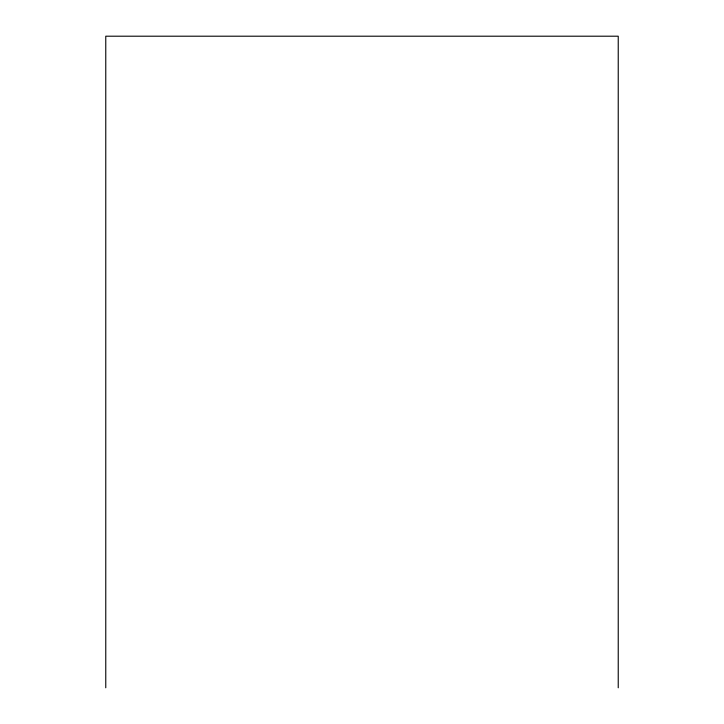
<?xml version="1.0" encoding="UTF-8"?>
<svg xmlns="http://www.w3.org/2000/svg" width="724" height="724" viewBox="0 0 724 724"><rect width="100%" height="100%" fill="white"/><g stroke="black" fill="none" stroke-linecap="round" stroke-linejoin="round"><path stroke-width="1.09" d="M618.233 687.8L618.233 36.2L105.767 36.2L105.767 687.8"/></g></svg>
